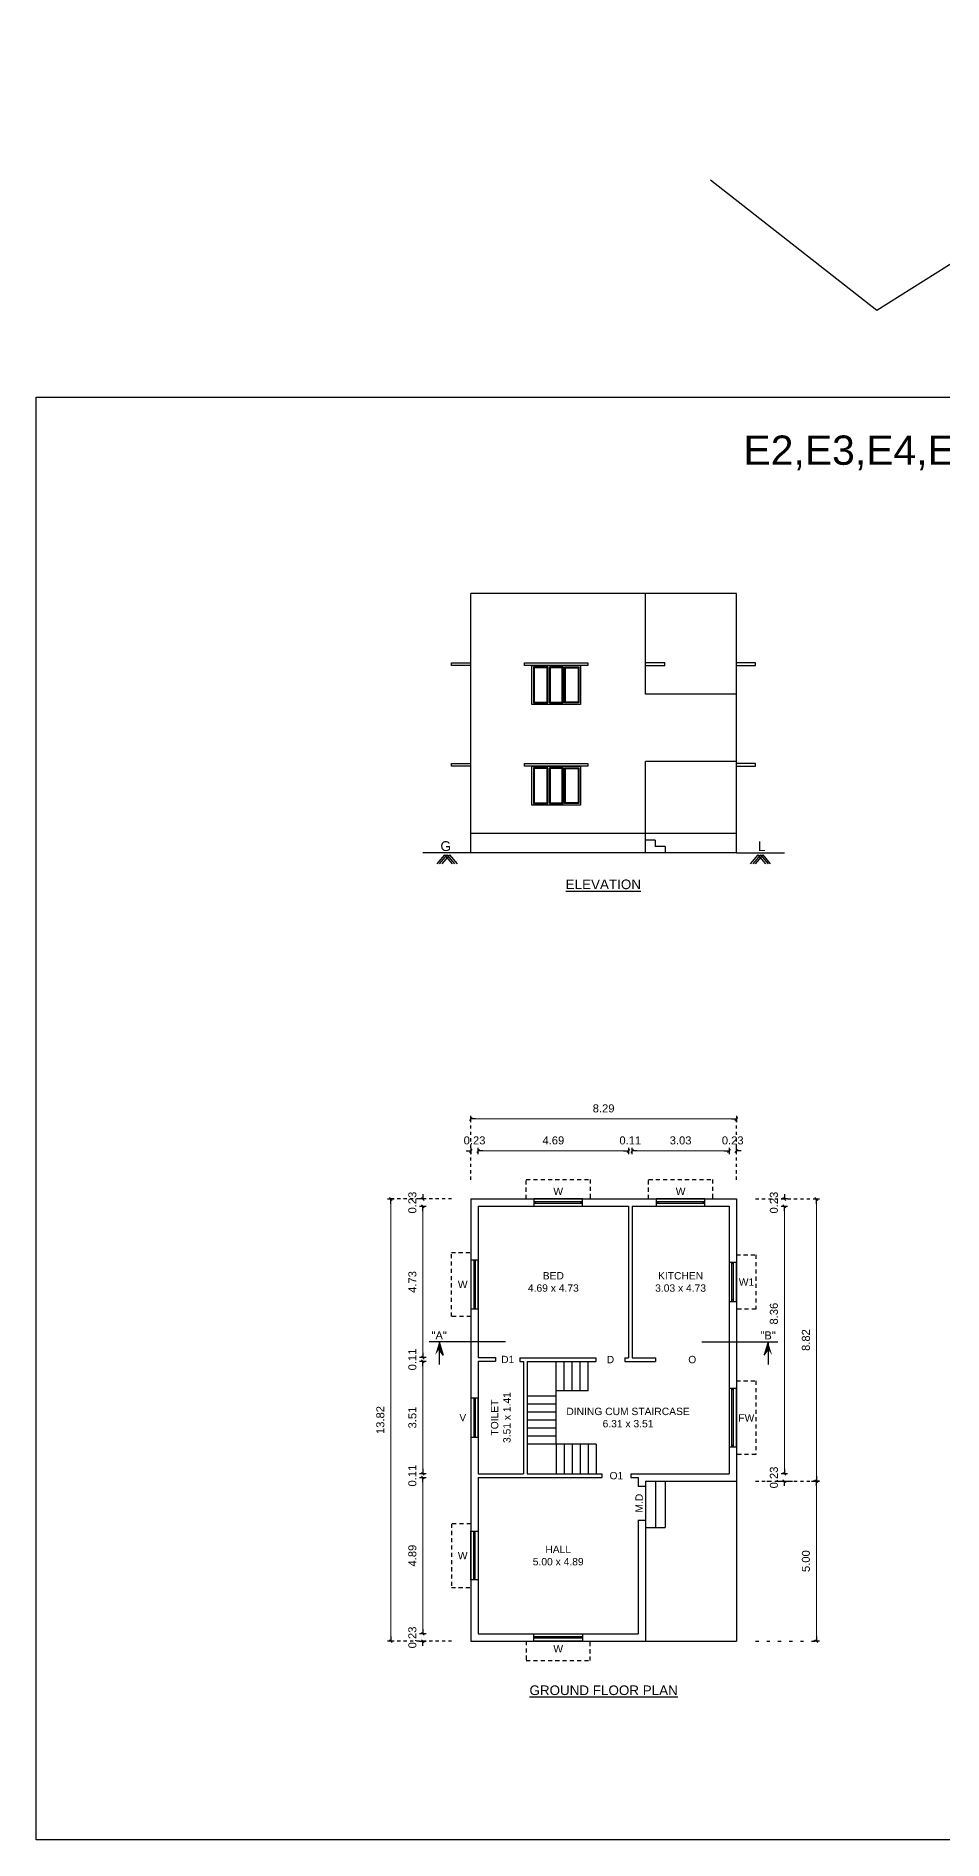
# Model space of a CAD drawing. Header units: metres. Extents: x 1126 to 1595, y 117 to 472.
# Drawn here: x 1448.5 to 1476.8, y 413.3 to 469.7 of the extents above; entities that cross this region are included whole.
import ezdxf
from ezdxf.enums import TextEntityAlignment as Align

# ---------------------------------------------------------------- set-up
doc = ezdxf.new("R2010")
doc.units = ezdxf.units.M
doc.linetypes.add('DOT', pattern=[0.25, 0, -0.25])
doc.linetypes.add('HIDDEN', pattern=[9.525, 6.35, -3.175])
for name, color, linetype in [('Sunshade', 8, 'HIDDEN'), ('TEXT', 7, 'Continuous'), ('Ventilator', 7, 'HIDDEN'), ('Window', 7, 'Continuous')]:
    doc.layers.add(name, color=color, linetype=linetype)
doc.styles.add('ARIAL', font='arial.ttf')
doc.styles.get("Standard").update_dxf_attribs({"font": 'arial.ttf', "height": 0.23})
doc.dimstyles.new('FLOOR DIM', dxfattribs={"dimtxt": 0.2, "dimasz": 0.05, "dimexe": 0.075, "dimexo": 0.3, "dimgap": 0.025, "dimtad": 0, "dimzin": 3, "dimdsep": 46, "dimtxsty": 'ARIAL', "dimblk": 'JM1', "dimcen": -0.09, "dimclrd": 5, "dimclre": 250, "dimclrt": 3, "dimazin": 0, "dimtfac": 0.65, "dimtix": 1, "dimtofl": 0, "dimtmove": 0, "dimatfit": 2, "dimfxl": 0, "dimfrac": 1, "dimtolj": 1, "dimlwd": 18, "dimlwe": -1, "dimarcsym": 0})

# ---------------------------------------------------------------- blocks, each defined once
blk = doc.blocks.new('JM1')
at = {"color": 2}
for p, q in [((-3, 0), (0, 0)), ((-0.9, -0.9), (0.9, 0.9)), ((0, 2), (0, -2))]:
    blk.add_line(p, q, dxfattribs=at)
blk = doc.blocks.new('*D686')
at = {"color": 5, "lineweight": 18}
for p, q in [((1462.017, 434.852), (1461.967, 434.852)), ((1462.346, 434.852), (1462.396, 434.852))]:
    blk.add_line(p, q, dxfattribs=at)
at = {"layer": 'Defpoints', "color": 0}
for p in [(1462.067, 434.852), (1462.067, 433.352), (1462.296, 433.123)]:
    blk.add_point(p, dxfattribs=at)
at = {"color": 5, "lineweight": 18, "xscale": 0.05, "yscale": 0.05, "zscale": 0.05}
blk.add_blockref('JM1', (1462.067, 434.852), dxfattribs=at)
at = {"color": 5, "lineweight": 18, "xscale": 0.05, "yscale": 0.05, "zscale": 0.05, "rotation": 180}
blk.add_blockref('JM1', (1462.296, 434.852), dxfattribs=at)
at = {"color": 3, "insert": (1462.182, 435.18), "char_height": 0.25, "attachment_point": 5, "style": 'ARIAL'}
blk.add_mtext('\\A1;0.23', dxfattribs=at)
blk = doc.blocks.new('*D687')
at = {"color": 250, "linetype": 'DOT', "ltscale": 0.25}
for p, q in [((1461.467, 433.352), (1459.492, 433.352)), ((1461.467, 419.535), (1459.492, 419.535))]:
    blk.add_line(p, q, dxfattribs=at)
at = {"color": 5, "lineweight": 18, "ltscale": 0.25}
blk.add_line((1459.567, 433.302), (1459.567, 419.585), dxfattribs=at)
at = {"layer": 'Defpoints', "color": 0, "linetype": 'ByBlock', "ltscale": 0.25}
for p in [(1462.067, 433.352), (1459.567, 419.535), (1462.067, 419.535)]:
    blk.add_point(p, dxfattribs=at)
at = {"color": 5, "linetype": 'ByBlock', "lineweight": 18, "ltscale": 0.25, "xscale": 0.05, "yscale": 0.05, "zscale": 0.05}
for p, rotation in [((1459.567, 433.352), 90), ((1459.567, 419.535), 270)]:
    blk.add_blockref('JM1', p, dxfattribs=dict(at, rotation=rotation))
at = {"color": 3, "linetype": 'ByBlock', "ltscale": 0.25, "insert": (1459.24, 426.444), "char_height": 0.25, "attachment_point": 5, "rotation": 90, "style": 'ARIAL'}
blk.add_mtext('\\A1;13.82', dxfattribs=at)
blk = doc.blocks.new('*D688')
at = {"color": 250, "linetype": 'DOT', "ltscale": 0.25}
for p, q in [((1462.067, 433.952), (1462.067, 435.927)), ((1470.362, 433.952), (1470.362, 435.927))]:
    blk.add_line(p, q, dxfattribs=at)
at = {"color": 5, "lineweight": 18, "ltscale": 0.25}
blk.add_line((1462.117, 435.852), (1470.312, 435.852), dxfattribs=at)
at = {"layer": 'Defpoints', "color": 0, "linetype": 'ByBlock', "ltscale": 0.25}
for p in [(1470.362, 435.852), (1462.067, 433.352), (1470.362, 433.352)]:
    blk.add_point(p, dxfattribs=at)
at = {"color": 5, "linetype": 'ByBlock', "lineweight": 18, "ltscale": 0.25, "xscale": 0.05, "yscale": 0.05, "zscale": 0.05, "rotation": 180}
blk.add_blockref('JM1', (1462.067, 435.852), dxfattribs=at)
at = {"color": 5, "linetype": 'ByBlock', "lineweight": 18, "ltscale": 0.25, "xscale": 0.05, "yscale": 0.05, "zscale": 0.05}
blk.add_blockref('JM1', (1470.362, 435.852), dxfattribs=at)
at = {"color": 3, "linetype": 'ByBlock', "ltscale": 0.25, "insert": (1466.215, 436.18), "char_height": 0.25, "attachment_point": 5, "style": 'ARIAL'}
blk.add_mtext('\\A1;8.29', dxfattribs=at)
blk = doc.blocks.new('*D689')
at = {"color": 5, "lineweight": 18, "ltscale": 50}
for p, q in [((1460.567, 433.402), (1460.567, 433.452)), ((1460.567, 433.073), (1460.567, 433.023))]:
    blk.add_line(p, q, dxfattribs=at)
at = {"layer": 'Defpoints', "color": 0, "ltscale": 50}
for p in [(1460.567, 433.352), (1462.067, 433.352), (1462.296, 433.123)]:
    blk.add_point(p, dxfattribs=at)
at = {"color": 5, "lineweight": 18, "ltscale": 50, "xscale": 0.05, "yscale": 0.05, "zscale": 0.05}
for p, rotation in [((1460.567, 433.352), 270), ((1460.567, 433.123), 90)]:
    blk.add_blockref('JM1', p, dxfattribs=dict(at, rotation=rotation))
at = {"color": 3, "ltscale": 50, "insert": (1460.24, 433.238), "char_height": 0.25, "attachment_point": 5, "rotation": 90, "style": 'ARIAL'}
blk.add_mtext('\\A1;0.23', dxfattribs=at)
blk = doc.blocks.new('*D690')
at = {"color": 5, "lineweight": 18}
blk.add_line((1462.346, 434.852), (1466.941, 434.852), dxfattribs=at)
at = {"layer": 'Defpoints', "color": 0}
for p in [(1466.991, 434.852), (1462.296, 433.123), (1466.991, 433.123)]:
    blk.add_point(p, dxfattribs=at)
at = {"color": 5, "lineweight": 18, "xscale": 0.05, "yscale": 0.05, "zscale": 0.05, "rotation": 180}
blk.add_blockref('JM1', (1462.296, 434.852), dxfattribs=at)
at = {"color": 5, "lineweight": 18, "xscale": 0.05, "yscale": 0.05, "zscale": 0.05}
blk.add_blockref('JM1', (1466.991, 434.852), dxfattribs=at)
at = {"color": 3, "insert": (1464.644, 435.18), "char_height": 0.25, "attachment_point": 5, "style": 'ARIAL'}
blk.add_mtext('\\A1;4.69', dxfattribs=at)
blk = doc.blocks.new('*D691')
at = {"color": 5, "lineweight": 18}
for p, q in [((1466.941, 434.852), (1466.891, 434.852)), ((1467.156, 434.852), (1467.206, 434.852))]:
    blk.add_line(p, q, dxfattribs=at)
at = {"layer": 'Defpoints', "color": 0}
for p in [(1467.106, 434.852), (1466.991, 433.123), (1467.106, 433.123)]:
    blk.add_point(p, dxfattribs=at)
at = {"color": 5, "lineweight": 18, "xscale": 0.05, "yscale": 0.05, "zscale": 0.05}
blk.add_blockref('JM1', (1466.991, 434.852), dxfattribs=at)
at = {"color": 5, "lineweight": 18, "xscale": 0.05, "yscale": 0.05, "zscale": 0.05, "rotation": 180}
blk.add_blockref('JM1', (1467.106, 434.852), dxfattribs=at)
at = {"color": 3, "insert": (1467.048, 435.18), "char_height": 0.25, "attachment_point": 5, "style": 'ARIAL'}
blk.add_mtext('\\A1;0.11', dxfattribs=at)
blk = doc.blocks.new('*D692')
at = {"color": 5, "lineweight": 18}
blk.add_line((1467.156, 434.852), (1470.084, 434.852), dxfattribs=at)
at = {"layer": 'Defpoints', "color": 0}
for p in [(1470.134, 434.852), (1467.106, 433.123), (1470.134, 433.123)]:
    blk.add_point(p, dxfattribs=at)
at = {"color": 5, "lineweight": 18, "xscale": 0.05, "yscale": 0.05, "zscale": 0.05, "rotation": 180}
blk.add_blockref('JM1', (1467.106, 434.852), dxfattribs=at)
at = {"color": 5, "lineweight": 18, "xscale": 0.05, "yscale": 0.05, "zscale": 0.05}
blk.add_blockref('JM1', (1470.134, 434.852), dxfattribs=at)
at = {"color": 3, "insert": (1468.62, 435.18), "char_height": 0.25, "attachment_point": 5, "style": 'ARIAL'}
blk.add_mtext('\\A1;3.03', dxfattribs=at)
blk = doc.blocks.new('*D693')
at = {"color": 5, "lineweight": 18}
for p, q in [((1470.084, 434.852), (1470.034, 434.852)), ((1470.412, 434.852), (1470.462, 434.852))]:
    blk.add_line(p, q, dxfattribs=at)
at = {"layer": 'Defpoints', "color": 0}
for p in [(1470.362, 434.852), (1470.134, 433.123), (1470.362, 433.352)]:
    blk.add_point(p, dxfattribs=at)
at = {"color": 5, "lineweight": 18, "xscale": 0.05, "yscale": 0.05, "zscale": 0.05}
blk.add_blockref('JM1', (1470.134, 434.852), dxfattribs=at)
at = {"color": 5, "lineweight": 18, "xscale": 0.05, "yscale": 0.05, "zscale": 0.05, "rotation": 180}
blk.add_blockref('JM1', (1470.362, 434.852), dxfattribs=at)
at = {"color": 3, "insert": (1470.248, 435.18), "char_height": 0.25, "attachment_point": 5, "style": 'ARIAL'}
blk.add_mtext('\\A1;0.23', dxfattribs=at)
blk = doc.blocks.new('*D694')
at = {"color": 5, "lineweight": 18}
blk.add_line((1460.567, 433.073), (1460.567, 428.443), dxfattribs=at)
at = {"layer": 'Defpoints', "color": 0}
for p in [(1462.296, 433.123), (1460.567, 428.393), (1462.296, 428.393)]:
    blk.add_point(p, dxfattribs=at)
at = {"color": 5, "lineweight": 18, "xscale": 0.05, "yscale": 0.05, "zscale": 0.05}
for p, rotation in [((1460.567, 433.123), 90), ((1460.567, 428.393), 270)]:
    blk.add_blockref('JM1', p, dxfattribs=dict(at, rotation=rotation))
at = {"color": 3, "insert": (1460.24, 430.758), "char_height": 0.25, "attachment_point": 5, "rotation": 90, "style": 'ARIAL'}
blk.add_mtext('\\A1;4.73', dxfattribs=at)
blk = doc.blocks.new('*D695')
at = {"color": 5, "lineweight": 18}
for p, q in [((1460.567, 428.443), (1460.567, 428.493)), ((1460.567, 428.229), (1460.567, 428.179))]:
    blk.add_line(p, q, dxfattribs=at)
at = {"layer": 'Defpoints', "color": 0}
for p in [(1462.296, 428.393), (1460.567, 428.279), (1462.296, 428.279)]:
    blk.add_point(p, dxfattribs=at)
at = {"color": 5, "lineweight": 18, "xscale": 0.05, "yscale": 0.05, "zscale": 0.05}
for p, rotation in [((1460.567, 428.393), 270), ((1460.567, 428.279), 90)]:
    blk.add_blockref('JM1', p, dxfattribs=dict(at, rotation=rotation))
at = {"color": 3, "insert": (1460.24, 428.336), "char_height": 0.25, "attachment_point": 5, "rotation": 90, "style": 'ARIAL'}
blk.add_mtext('\\A1;0.11', dxfattribs=at)
blk = doc.blocks.new('*D696')
at = {"color": 5, "lineweight": 18}
blk.add_line((1460.567, 428.229), (1460.567, 424.814), dxfattribs=at)
at = {"layer": 'Defpoints', "color": 0}
for p in [(1462.296, 428.279), (1460.567, 424.764), (1462.296, 424.764)]:
    blk.add_point(p, dxfattribs=at)
at = {"color": 5, "lineweight": 18, "xscale": 0.05, "yscale": 0.05, "zscale": 0.05}
for p, rotation in [((1460.567, 428.279), 90), ((1460.567, 424.764), 270)]:
    blk.add_blockref('JM1', p, dxfattribs=dict(at, rotation=rotation))
at = {"color": 3, "insert": (1460.24, 426.521), "char_height": 0.25, "attachment_point": 5, "rotation": 90, "style": 'ARIAL'}
blk.add_mtext('\\A1;3.51', dxfattribs=at)
blk = doc.blocks.new('*D697')
at = {"color": 5, "lineweight": 18}
for p, q in [((1460.567, 424.814), (1460.567, 424.864)), ((1460.567, 424.6), (1460.567, 424.55))]:
    blk.add_line(p, q, dxfattribs=at)
at = {"layer": 'Defpoints', "color": 0}
for p in [(1460.567, 424.65), (1462.296, 424.764), (1462.296, 424.65)]:
    blk.add_point(p, dxfattribs=at)
at = {"color": 5, "lineweight": 18, "xscale": 0.05, "yscale": 0.05, "zscale": 0.05}
for p, rotation in [((1460.567, 424.764), 270), ((1460.567, 424.65), 90)]:
    blk.add_blockref('JM1', p, dxfattribs=dict(at, rotation=rotation))
at = {"color": 3, "insert": (1460.24, 424.707), "char_height": 0.25, "attachment_point": 5, "rotation": 90, "style": 'ARIAL'}
blk.add_mtext('\\A1;0.11', dxfattribs=at)
blk = doc.blocks.new('*D698')
at = {"color": 5, "lineweight": 18}
blk.add_line((1460.567, 424.6), (1460.567, 419.814), dxfattribs=at)
at = {"layer": 'Defpoints', "color": 0}
for p in [(1462.296, 424.65), (1460.567, 419.764), (1462.296, 419.764)]:
    blk.add_point(p, dxfattribs=at)
at = {"color": 5, "lineweight": 18, "xscale": 0.05, "yscale": 0.05, "zscale": 0.05}
for p, rotation in [((1460.567, 424.65), 90), ((1460.567, 419.764), 270)]:
    blk.add_blockref('JM1', p, dxfattribs=dict(at, rotation=rotation))
at = {"color": 3, "insert": (1460.24, 422.207), "char_height": 0.25, "attachment_point": 5, "rotation": 90, "style": 'ARIAL'}
blk.add_mtext('\\A1;4.89', dxfattribs=at)
blk = doc.blocks.new('*D699')
at = {"color": 5, "lineweight": 18}
for p, q in [((1460.567, 419.814), (1460.567, 419.864)), ((1460.567, 419.485), (1460.567, 419.435))]:
    blk.add_line(p, q, dxfattribs=at)
at = {"layer": 'Defpoints', "color": 0}
for p in [(1460.567, 419.535), (1462.067, 419.535), (1462.296, 419.764)]:
    blk.add_point(p, dxfattribs=at)
at = {"color": 5, "lineweight": 18, "xscale": 0.05, "yscale": 0.05, "zscale": 0.05}
for p, rotation in [((1460.567, 419.764), 270), ((1460.567, 419.535), 90)]:
    blk.add_blockref('JM1', p, dxfattribs=dict(at, rotation=rotation))
at = {"color": 3, "insert": (1460.24, 419.65), "char_height": 0.25, "attachment_point": 5, "rotation": 90, "style": 'ARIAL'}
blk.add_mtext('\\A1;0.23', dxfattribs=at)
blk = doc.blocks.new('*D700')
at = {"color": 5, "lineweight": 18, "ltscale": 50}
for p, q in [((1471.862, 433.402), (1471.862, 433.452)), ((1471.862, 433.073), (1471.862, 433.023))]:
    blk.add_line(p, q, dxfattribs=at)
at = {"layer": 'Defpoints', "color": 0, "ltscale": 50}
for p in [(1470.134, 433.123), (1470.362, 433.352), (1471.862, 433.352)]:
    blk.add_point(p, dxfattribs=at)
at = {"color": 5, "lineweight": 18, "ltscale": 50, "xscale": 0.05, "yscale": 0.05, "zscale": 0.05}
for p, rotation in [((1471.862, 433.352), 270), ((1471.862, 433.123), 90)]:
    blk.add_blockref('JM1', p, dxfattribs=dict(at, rotation=rotation))
at = {"color": 3, "ltscale": 50, "insert": (1471.535, 433.238), "char_height": 0.25, "attachment_point": 5, "rotation": 90, "style": 'ARIAL'}
blk.add_mtext('\\A1;0.23', dxfattribs=at)
blk = doc.blocks.new('*D701')
at = {"color": 5, "lineweight": 18}
blk.add_line((1471.862, 433.073), (1471.862, 424.814), dxfattribs=at)
at = {"layer": 'Defpoints', "color": 0}
for p in [(1470.134, 433.123), (1470.134, 424.764), (1471.862, 424.764)]:
    blk.add_point(p, dxfattribs=at)
at = {"color": 5, "lineweight": 18, "xscale": 0.05, "yscale": 0.05, "zscale": 0.05}
for p, rotation in [((1471.862, 433.123), 90), ((1471.862, 424.764), 270)]:
    blk.add_blockref('JM1', p, dxfattribs=dict(at, rotation=rotation))
at = {"color": 3, "insert": (1471.535, 429.768), "char_height": 0.25, "attachment_point": 5, "rotation": 90, "style": 'ARIAL'}
blk.add_mtext('\\A1;8.36', dxfattribs=at)
blk = doc.blocks.new('*D702')
at = {"color": 5, "lineweight": 18}
for p, q in [((1471.862, 424.814), (1471.862, 424.864)), ((1471.862, 424.485), (1471.862, 424.435))]:
    blk.add_line(p, q, dxfattribs=at)
at = {"layer": 'Defpoints', "color": 0}
for p in [(1470.134, 424.764), (1470.363, 424.535), (1471.862, 424.535)]:
    blk.add_point(p, dxfattribs=at)
at = {"color": 5, "lineweight": 18, "xscale": 0.05, "yscale": 0.05, "zscale": 0.05}
for p, rotation in [((1471.862, 424.764), 270), ((1471.862, 424.535), 90)]:
    blk.add_blockref('JM1', p, dxfattribs=dict(at, rotation=rotation))
at = {"color": 3, "insert": (1471.535, 424.649), "char_height": 0.25, "attachment_point": 5, "rotation": 90, "style": 'ARIAL'}
blk.add_mtext('\\A1;0.23', dxfattribs=at)
blk = doc.blocks.new('*D773')
at = {"color": 250, "linetype": 'DOT', "ltscale": 0.25}
for p, q in [((1470.962, 433.352), (1472.937, 433.352)), ((1470.962, 424.535), (1472.937, 424.535))]:
    blk.add_line(p, q, dxfattribs=at)
at = {"color": 5, "lineweight": 18, "ltscale": 0.25}
blk.add_line((1472.862, 433.302), (1472.862, 424.585), dxfattribs=at)
at = {"layer": 'Defpoints', "color": 0, "linetype": 'ByBlock', "ltscale": 0.25}
for p in [(1470.362, 433.352), (1470.362, 424.535), (1472.862, 424.535)]:
    blk.add_point(p, dxfattribs=at)
at = {"color": 5, "linetype": 'ByBlock', "lineweight": 18, "ltscale": 0.25, "xscale": 0.05, "yscale": 0.05, "zscale": 0.05}
for p, rotation in [((1472.862, 433.352), 90), ((1472.862, 424.535), 270)]:
    blk.add_blockref('JM1', p, dxfattribs=dict(at, rotation=rotation))
at = {"color": 3, "linetype": 'ByBlock', "ltscale": 0.25, "insert": (1472.535, 428.943), "char_height": 0.25, "attachment_point": 5, "rotation": 90, "style": 'ARIAL'}
blk.add_mtext('\\A1;8.82', dxfattribs=at)
blk = doc.blocks.new('*D774')
at = {"color": 250, "linetype": 'DOT'}
for p, q in [((1470.962, 424.535), (1472.937, 424.535)), ((1470.962, 419.535), (1472.937, 419.535))]:
    blk.add_line(p, q, dxfattribs=at)
at = {"color": 5, "lineweight": 18}
blk.add_line((1472.862, 424.485), (1472.862, 419.585), dxfattribs=at)
at = {"layer": 'Defpoints', "color": 0}
for p in [(1470.362, 424.535), (1470.362, 419.535), (1472.862, 419.535)]:
    blk.add_point(p, dxfattribs=at)
at = {"color": 5, "lineweight": 18, "xscale": 0.05, "yscale": 0.05, "zscale": 0.05}
for p, rotation in [((1472.862, 424.535), 90), ((1472.862, 419.535), 270)]:
    blk.add_blockref('JM1', p, dxfattribs=dict(at, rotation=rotation))
at = {"color": 3, "insert": (1472.535, 422.035), "char_height": 0.25, "attachment_point": 5, "rotation": 90, "style": 'ARIAL'}
blk.add_mtext('\\A1;5.00', dxfattribs=at)

msp = doc.modelspace()

# ---------------------------------------------------------------- linework, layer by layer
for p, q in [((1474.751, 461.126), (1488.382, 469.689)), ((1469.551, 465.197), (1474.751, 461.126)), ((1462.067, 444.164), (1462.067, 452.274)), ((1467.525, 449.124), (1467.525, 452.274)), ((1470.362, 444.164), (1470.362, 452.274)), ((1461.467, 450.024), (1461.467, 450.104)), ((1461.467, 450.104), (1462.067, 450.104)), ((1462.067, 450.024), (1461.467, 450.024)), ((1468.125, 450.104), (1467.525, 450.104)), ((1467.525, 450.024), (1468.125, 450.024)), ((1468.125, 450.024), (1468.125, 450.104)), ((1470.962, 450.104), (1470.362, 450.104)), ((1470.362, 450.024), (1470.962, 450.024)), ((1470.962, 450.024), (1470.962, 450.104)), ((1467.525, 444.164), (1467.525, 447.024)), ((1461.467, 446.874), (1461.467, 446.954)), ((1461.467, 446.954), (1462.067, 446.954)), ((1462.067, 446.874), (1461.467, 446.874)), ((1470.962, 446.954), (1470.362, 446.954)), ((1470.362, 446.874), (1470.962, 446.874)), ((1470.962, 446.874), (1470.962, 446.954)), ((1467.83, 444.564), (1467.83, 444.364)), ((1468.135, 444.364), (1468.135, 444.164)), ((1462.067, 433.352), (1462.067, 433.352)), ((1462.067, 433.352), (1462.067, 419.535)), ((1462.067, 433.352), (1470.362, 433.352)), ((1462.296, 433.123), (1462.296, 428.393)), ((1462.296, 433.123), (1466.991, 433.123)), ((1466.991, 433.123), (1466.991, 428.392)), ((1467.106, 433.123), (1467.106, 428.392)), ((1467.106, 433.123), (1467.296, 433.123)), ((1467.106, 433.123), (1470.134, 433.123)), ((1470.134, 433.123), (1470.134, 424.764)), ((1470.362, 433.352), (1470.362, 419.535)), ((1462.296, 428.393), (1462.838, 428.393)), ((1462.838, 428.393), (1462.838, 428.279)), ((1463.598, 428.39), (1463.598, 428.276)), ((1463.598, 428.39), (1465.971, 428.39)), ((1465.971, 428.39), (1465.971, 428.276)), ((1466.881, 428.392), (1466.881, 428.277)), ((1466.881, 428.392), (1466.991, 428.392)), ((1467.106, 428.392), (1467.834, 428.392)), ((1467.834, 428.392), (1467.834, 428.277)), ((1462.296, 428.279), (1462.296, 424.764)), ((1462.296, 428.279), (1462.838, 428.279)), ((1463.598, 428.276), (1463.708, 428.276)), ((1463.708, 428.276), (1463.708, 424.764)), ((1463.823, 428.276), (1463.823, 424.764)), ((1463.823, 428.276), (1465.971, 428.276)), ((1464.737, 427.361), (1464.737, 428.276)), ((1464.987, 427.361), (1464.987, 428.276)), ((1465.237, 427.361), (1465.237, 428.276)), ((1465.487, 427.361), (1465.487, 428.276)), ((1465.737, 427.361), (1465.737, 428.276)), ((1466.881, 428.277), (1467.834, 428.277)), ((1465.737, 427.361), (1464.737, 427.361)), ((1464.737, 425.685), (1464.737, 427.361)), ((1464.737, 427.185), (1463.823, 427.185)), ((1464.737, 426.935), (1463.823, 426.935)), ((1464.737, 426.685), (1463.823, 426.685)), ((1464.737, 426.435), (1463.823, 426.435)), ((1464.737, 426.185), (1463.823, 426.185)), ((1464.737, 425.935), (1463.823, 425.935)), ((1464.737, 425.685), (1463.823, 425.685)), ((1464.737, 425.685), (1464.737, 424.771)), ((1465.987, 425.685), (1464.737, 425.685)), ((1464.987, 425.685), (1464.987, 424.771)), ((1465.237, 425.685), (1465.237, 424.771)), ((1465.487, 425.685), (1465.487, 424.771)), ((1465.737, 425.685), (1465.737, 424.771)), ((1465.987, 425.685), (1465.987, 424.771)), ((1462.296, 424.764), (1463.708, 424.764)), ((1462.296, 424.65), (1466.156, 424.65)), ((1462.296, 424.65), (1462.296, 419.764)), ((1463.823, 424.764), (1466.156, 424.764)), ((1466.156, 424.764), (1466.156, 424.65)), ((1467.066, 424.764), (1470.134, 424.764)), ((1467.066, 424.764), (1467.066, 424.65)), ((1467.066, 424.65), (1467.296, 424.65)), ((1467.296, 424.65), (1467.296, 424.382)), ((1467.525, 424.535), (1467.525, 424.382)), ((1467.525, 424.535), (1470.363, 424.535)), ((1467.831, 424.535), (1467.831, 423.085)), ((1468.136, 424.535), (1468.136, 423.085)), ((1467.296, 424.382), (1467.525, 424.382)), ((1467.525, 424.382), (1467.525, 423.314)), ((1467.296, 423.314), (1467.296, 419.764)), ((1467.296, 423.314), (1467.525, 423.314)), ((1467.525, 423.314), (1467.525, 422.55)), ((1467.525, 423.085), (1468.136, 423.085)), ((1467.525, 422.779), (1467.525, 419.535)), ((1462.067, 419.535), (1470.362, 419.535)), ((1462.296, 419.764), (1467.296, 419.764))]:
    msp.add_line(p, q)
at = {"color": 7}
for p, q in [((1470.362, 452.274), (1462.067, 452.274)), ((1470.362, 449.124), (1467.525, 449.124)), ((1470.362, 447.024), (1467.525, 447.024)), ((1470.362, 444.774), (1462.067, 444.774)), ((1462.067, 444.164), (1460.567, 444.164)), ((1470.362, 444.164), (1462.067, 444.164)), ((1467.83, 444.564), (1467.525, 444.564)), ((1468.135, 444.364), (1467.83, 444.364)), ((1470.362, 444.164), (1471.862, 444.164)), ((1461.245, 444.103), (1461.006, 443.827)), ((1461.317, 444.103), (1461.079, 443.827)), ((1461.399, 444.103), (1461.16, 443.827)), ((1461.245, 444.103), (1461.484, 443.827)), ((1461.317, 444.103), (1461.556, 443.827)), ((1461.399, 444.103), (1461.638, 443.827)), ((1471.031, 444.103), (1470.792, 443.827)), ((1471.112, 444.103), (1470.874, 443.827)), ((1471.185, 444.103), (1470.946, 443.827)), ((1471.031, 444.103), (1471.27, 443.827)), ((1471.112, 444.103), (1471.351, 443.827)), ((1471.185, 444.103), (1471.423, 443.827)), ((1463.148, 428.884), (1460.768, 428.884)), ((1461.077, 428.884), (1461.077, 428.184)), ((1461.077, 428.884), (1461.204, 428.475)), ((1461.204, 428.475), (1461.077, 428.651)), ((1469.281, 428.884), (1471.662, 428.884)), ((1471.352, 428.884), (1471.226, 428.475)), ((1471.226, 428.475), (1471.352, 428.651)), ((1471.352, 428.884), (1471.352, 428.184))]:
    msp.add_line(p, q, dxfattribs=at)
at = {"color": 8}
for p, q in [((1464.473, 449.974), (1464.473, 448.854)), ((1464.523, 449.974), (1464.523, 448.854)), ((1464.946, 449.974), (1464.946, 448.854)), ((1464.996, 449.974), (1464.996, 448.854)), ((1464.473, 446.824), (1464.473, 445.704)), ((1464.523, 446.824), (1464.523, 445.704)), ((1464.946, 446.824), (1464.946, 445.704)), ((1464.996, 446.824), (1464.996, 445.704))]:
    msp.add_line(p, q, dxfattribs=at)
for points in [[(1448.483, 458.403), (1505.148, 458.403), (1505.148, 413.323), (1448.483, 413.323)], [(1463.744, 450.024), (1463.744, 450.104), (1465.724, 450.104), (1465.724, 450.024)], [(1463.744, 446.874), (1463.744, 446.954), (1465.724, 446.954), (1465.724, 446.874)]]:
    msp.add_lwpolyline(points, close=True)
at = {"color": 7}
for points in [[(1463.974, 450.024), (1465.494, 450.024), (1465.494, 448.804), (1463.974, 448.804)], [(1463.974, 446.874), (1465.494, 446.874), (1465.494, 445.654), (1463.974, 445.654)]]:
    msp.add_lwpolyline(points, close=True, dxfattribs=at)
at = {"color": 8}
for points in [[(1464.473, 449.974), (1464.024, 449.974), (1464.024, 448.854), (1464.473, 448.854)], [(1464.448, 449.949), (1464.049, 449.949), (1464.049, 448.879), (1464.448, 448.879)], [(1464.523, 448.854), (1464.946, 448.854), (1464.946, 449.974), (1464.523, 449.974)], [(1464.548, 448.879), (1464.921, 448.879), (1464.921, 449.949), (1464.548, 449.949)], [(1464.996, 449.974), (1465.444, 449.974), (1465.444, 448.854), (1464.996, 448.854)], [(1465.021, 449.949), (1465.419, 449.949), (1465.419, 448.879), (1465.021, 448.879)], [(1464.473, 446.824), (1464.024, 446.824), (1464.024, 445.704), (1464.473, 445.704)], [(1464.448, 446.799), (1464.049, 446.799), (1464.049, 445.729), (1464.448, 445.729)], [(1464.523, 445.704), (1464.946, 445.704), (1464.946, 446.824), (1464.523, 446.824)], [(1464.548, 445.729), (1464.921, 445.729), (1464.921, 446.799), (1464.548, 446.799)], [(1464.996, 446.824), (1465.444, 446.824), (1465.444, 445.704), (1464.996, 445.704)], [(1465.021, 446.799), (1465.419, 446.799), (1465.419, 445.729), (1465.021, 445.729)]]:
    msp.add_lwpolyline(points, close=True, dxfattribs=at)
at = {"color": 7}
for points in [[(1460.951, 428.475), (1461.077, 428.884), (1461.077, 428.651)], [(1461.204, 428.475), (1461.077, 428.884), (1461.077, 428.651)], [(1471.226, 428.475), (1471.352, 428.884), (1471.352, 428.651)], [(1471.478, 428.475), (1471.352, 428.884), (1471.352, 428.651)]]:
    msp.add_solid(points, dxfattribs=at)
at = {"layer": 'Sunshade', "linetype": 'HIDDEN', "ltscale": 0.02}
for points in [[(1463.798, 433.352), (1463.798, 433.962), (1465.794, 433.962), (1465.794, 433.352)], [(1467.622, 433.352), (1467.622, 433.962), (1469.618, 433.962), (1469.618, 433.352)], [(1462.067, 429.682), (1461.458, 429.682), (1461.458, 431.678), (1462.067, 431.678)], [(1470.362, 431.606), (1470.972, 431.606), (1470.972, 429.91), (1470.362, 429.91)], [(1470.362, 427.67), (1470.972, 427.67), (1470.972, 425.364), (1470.362, 425.364)], [(1462.067, 423.205), (1461.458, 423.205), (1461.458, 421.209), (1462.067, 421.209)], [(1463.798, 419.535), (1463.798, 418.926), (1465.794, 418.926), (1465.794, 419.535)]]:
    msp.add_lwpolyline(points, dxfattribs=at)
at = {"layer": 'Ventilator'}
for p, q in [((1462.156, 427.131), (1462.156, 425.911)), ((1462.206, 427.131), (1462.206, 425.911))]:
    msp.add_line(p, q, dxfattribs=at)
at = {"layer": 'Window'}
for p, q in [((1465.556, 433.264), (1464.036, 433.264)), ((1465.556, 433.213), (1464.036, 433.213)), ((1469.38, 433.264), (1467.86, 433.264)), ((1469.38, 433.213), (1467.86, 433.213)), ((1462.156, 431.44), (1462.156, 429.92)), ((1462.206, 431.44), (1462.206, 429.92)), ((1470.223, 430.148), (1470.223, 431.368)), ((1470.274, 430.148), (1470.274, 431.368)), ((1470.223, 425.602), (1470.223, 427.432)), ((1470.274, 425.602), (1470.274, 427.432)), ((1462.156, 421.447), (1462.156, 422.967)), ((1462.206, 421.447), (1462.206, 422.967)), ((1465.556, 419.674), (1464.036, 419.674)), ((1465.556, 419.623), (1464.036, 419.623))]:
    msp.add_line(p, q, dxfattribs=at)
at = {"layer": 'Window', "linetype": 'ByBlock'}
for p, q in [((1464.084, 433.264), (1464.084, 433.213)), ((1465.505, 433.264), (1465.505, 433.213)), ((1467.907, 433.264), (1467.907, 433.213)), ((1469.329, 433.264), (1469.329, 433.213)), ((1462.156, 431.39), (1462.206, 431.39)), ((1470.274, 431.32), (1470.223, 431.32)), ((1470.274, 430.198), (1470.223, 430.198)), ((1462.156, 429.968), (1462.206, 429.968)), ((1470.274, 427.384), (1470.223, 427.384)), ((1462.156, 427.081), (1462.206, 427.081)), ((1462.156, 425.959), (1462.206, 425.959)), ((1470.274, 425.653), (1470.223, 425.653)), ((1462.156, 422.919), (1462.206, 422.919)), ((1462.156, 421.498), (1462.206, 421.498)), ((1464.084, 419.623), (1464.084, 419.674)), ((1465.505, 419.623), (1465.505, 419.674))]:
    msp.add_line(p, q, dxfattribs=at)
for points in [[(1465.556, 433.123), (1465.556, 433.352), (1464.036, 433.352), (1464.036, 433.123)], [(1469.38, 433.123), (1469.38, 433.352), (1467.86, 433.352), (1467.86, 433.123)], [(1462.296, 431.44), (1462.067, 431.44), (1462.067, 429.92), (1462.296, 429.92)], [(1470.134, 430.148), (1470.362, 430.148), (1470.362, 431.368), (1470.134, 431.368)], [(1470.134, 425.602), (1470.362, 425.602), (1470.362, 427.432), (1470.134, 427.432)], [(1462.296, 427.131), (1462.067, 427.131), (1462.067, 425.911), (1462.296, 425.911)], [(1462.296, 421.447), (1462.067, 421.447), (1462.067, 422.967), (1462.296, 422.967)], [(1465.556, 419.764), (1465.556, 419.535), (1464.036, 419.535), (1464.036, 419.764)]]:
    msp.add_lwpolyline(points, close=True, dxfattribs=at)

# ---------------------------------------------------------------- texts
at = {"color": 7}
msp.add_text('E2,E3,E4,E5 - TYPE A ', height=0.9144, dxfattribs=at).set_placement((1470.584, 456.293))
at = {"color": 7, "style": 'ARIAL'}
for s, height, p in [('G', 0.305, (1461.282, 444.225)), ('L', 0.305, (1471.152, 444.225)), ('"A"', 0.25, (1461.077, 428.964)), ('"B"', 0.25, (1471.353, 428.964))]:
    msp.add_text(s, height=height, dxfattribs=at).set_placement(p, align=Align.CENTER)
at = {"char_height": 0.23, "attachment_point": 5}
for s, insert in [('BED\\P4.69 x 4.73', (1464.644, 430.758)), ('KITCHEN\\P3.03 x 4.73', (1468.62, 430.758)), ('DINING CUM STAIRCASE\\P6.31 x 3.51', (1466.978, 426.52)), ('HALL\\P5.00 x 4.89', (1464.796, 422.207))]:
    msp.add_mtext(s, dxfattribs=dict(at, insert=insert))
at = {"insert": (1463.002, 426.521), "char_height": 0.23, "attachment_point": 5, "rotation": 90}
msp.add_mtext('TOILET\\P3.51 x 1.41', dxfattribs=at)
at = {"layer": 'TEXT', "style": 'ARIAL'}
for s, p in [('W', (1464.796, 433.59)), ('W', (1468.62, 433.59)), ('W', (1461.812, 430.68)), ('FW', (1470.673, 426.511)), ('W', (1461.812, 422.206)), ('W', (1464.796, 419.296))]:
    msp.add_text(s, height=0.23, dxfattribs=at).set_placement(p, align=Align.MIDDLE_CENTER)
for s, rotation, p in [('W1', 359.998, (1470.679, 430.757)), ('D1', 359.998, (1463.219, 428.336)), ('D', 359.998, (1466.428, 428.333)), ('O', 359.998, (1468.984, 428.334)), ('V', 359.998, (1461.815, 426.521)), ('O1', 359.998, (1466.614, 424.707)), ('M.D', 90, (1467.324, 423.847))]:
    msp.add_text(s, height=0.23, rotation=rotation, dxfattribs=at).set_placement(p, align=Align.MIDDLE_CENTER)
at = {"layer": 'TEXT', "char_height": 0.3, "attachment_point": 5, "style": 'ARIAL'}
for s, insert, width in [('{\\fArial|b0|i0|c0|p18;\\LELEVATION}', (1466.206, 443.181), 2.32094), ('{\\fArial|b0|i0|c0|p18;\\LGROUND FLOOR PLAN\\l }', (1466.215, 417.998), 4.78593)]:
    msp.add_mtext(s, dxfattribs=dict(at, insert=insert, width=width))

# ---------------------------------------------------------------- dimensions: what is measured, and where the dimension line sits
at = {"color": 7, "linetype": 'ByBlock', "ltscale": 0.25}
for p1, p2, distance, picture, middle in [((1462.0675, 433.352), (1470.3623, 433.352), 2.5, '*D688', (1466.2149, 436.1796)), ((1462.067, 433.352), (1462.067, 419.535), -2.5, '*D687', (1459.24, 426.444)), ((1470.362, 433.352), (1470.362, 424.535), 2.5, '*D773', (1472.535, 428.943))]:
    dim = msp.add_aligned_dim(p1=p1, p2=p2, distance=distance, dimstyle='FLOOR DIM', override={"dimtxt": 0.25, "dimexo": 0.6, "dimgap": 0.2, "dimtad": 1, "dimpost": '\\X'}, dxfattribs=at)
    dim.commit()
    dim.dimension.update_dxf_attribs({"geometry": picture, "text_midpoint": middle})
at = {"color": 7}
dim = msp.add_linear_dim(base=(1462.067, 434.852), p1=(1462.296, 433.123), p2=(1462.067, 433.352), dimstyle='FLOOR DIM', override={"dimtxt": 0.25, "dimgap": 0.2, "dimtad": 1, "dimpost": '\\X', "dimse1": 1, "dimse2": 1, "dimtmove": 2}, dxfattribs=at)
dim.commit()
dim.dimension.update_dxf_attribs({"geometry": '*D686', "text_midpoint": (1462.182, 435.18)})
for base, p1, p2, picture, middle in [((1466.991, 434.852), (1462.2961, 433.1234), (1466.991, 433.1234), '*D690', (1464.6435, 435.1796)), ((1467.1055, 434.852), (1466.991, 433.1234), (1467.1055, 433.1234), '*D691', (1467.0483, 435.1796)), ((1470.134, 434.852), (1467.106, 433.123), (1470.134, 433.123), '*D692', (1468.62, 435.18)), ((1470.362, 434.852), (1470.134, 433.123), (1470.362, 433.352), '*D693', (1470.248, 435.18))]:
    dim = msp.add_linear_dim(base=base, p1=p1, p2=p2, dimstyle='FLOOR DIM', override={"dimtxt": 0.25, "dimgap": 0.2, "dimtad": 1, "dimpost": '\\X', "dimse1": 1, "dimse2": 1, "dimtmove": 2})
    dim.commit()
    dim.dimension.update_dxf_attribs({"geometry": picture, "text_midpoint": middle})
at = {"ltscale": 50}
for base, p1, p2, picture, middle in [((1460.567, 433.352), (1462.296, 433.123), (1462.067, 433.352), '*D689', (1460.24, 433.238)), ((1471.862, 433.352), (1470.134, 433.123), (1470.362, 433.352), '*D700', (1471.535, 433.238))]:
    dim = msp.add_linear_dim(base=base, p1=p1, p2=p2, angle=270, dimstyle='FLOOR DIM', override={"dimtxt": 0.25, "dimgap": 0.2, "dimtad": 1, "dimpost": '\\X', "dimse1": 1, "dimse2": 1, "dimtmove": 2}, dxfattribs=at)
    dim.commit()
    dim.dimension.update_dxf_attribs({"geometry": picture, "text_midpoint": middle})
for base, p1, p2, angle, override, picture, middle in [((1460.567, 428.393), (1462.296, 433.123), (1462.296, 428.393), 270, {"dimtxt": 0.25, "dimgap": 0.2, "dimtad": 1, "dimpost": '\\X', "dimse1": 1, "dimse2": 1, "dimtmove": 2}, '*D694', (1460.24, 430.758)), ((1460.567, 428.279), (1462.296, 428.393), (1462.296, 428.279), 270, {"dimtxt": 0.25, "dimgap": 0.2, "dimtad": 1, "dimpost": '\\X', "dimse1": 1, "dimse2": 1, "dimtmove": 2}, '*D695', (1460.24, 428.336)), ((1460.5675, 424.7641), (1462.2961, 428.2786), (1462.2961, 424.7641), 270, {"dimtxt": 0.25, "dimgap": 0.2, "dimtad": 1, "dimpost": '\\X', "dimse1": 1, "dimse2": 1, "dimtmove": 2}, '*D696', (1460.2398, 426.5214)), ((1460.567, 424.65), (1462.296, 424.764), (1462.296, 424.65), 270, {"dimtxt": 0.25, "dimgap": 0.2, "dimtad": 1, "dimpost": '\\X', "dimse1": 1, "dimse2": 1, "dimtmove": 2}, '*D697', (1460.24, 424.707)), ((1460.567, 419.764), (1462.296, 424.65), (1462.296, 419.764), 270, {"dimtxt": 0.25, "dimgap": 0.2, "dimtad": 1, "dimpost": '\\X', "dimse1": 1, "dimse2": 1, "dimtmove": 2}, '*D698', (1460.24, 422.207)), ((1471.862, 424.535), (1470.134, 424.764), (1470.363, 424.535), 270, {"dimtxt": 0.25, "dimgap": 0.2, "dimtad": 1, "dimpost": '\\X', "dimse1": 1, "dimse2": 1, "dimtmove": 2}, '*D702', (1471.535, 424.649)), ((1472.862, 419.535), (1470.362, 424.535), (1470.362, 419.535), 90, {"dimtxt": 0.25, "dimexo": 0.6, "dimgap": 0.2, "dimtad": 1, "dimpost": '\\X', "dimtmove": 1}, '*D774', (1472.535, 422.035)), ((1460.567, 419.535), (1462.296, 419.764), (1462.067, 419.535), 270, {"dimtxt": 0.25, "dimgap": 0.2, "dimtad": 1, "dimpost": '\\X', "dimse1": 1, "dimse2": 1, "dimtmove": 2}, '*D699', (1460.24, 419.65))]:
    dim = msp.add_linear_dim(base=base, p1=p1, p2=p2, angle=angle, dimstyle='FLOOR DIM', override=override)
    dim.commit()
    dim.dimension.update_dxf_attribs({"geometry": picture, "text_midpoint": middle})
dim = msp.add_linear_dim(base=(1471.862, 424.764), p1=(1470.134, 433.123), p2=(1470.134, 424.764), angle=270, dimstyle='FLOOR DIM', override={"dimtxt": 0.25, "dimgap": 0.2, "dimtad": 1, "dimpost": '\\X', "dimse1": 1, "dimse2": 1, "dimtmove": 2})
dim.commit()
dim.dimension.update_dxf_attribs({"geometry": '*D701', "text_midpoint": (1471.535, 429.768), "dimtype": 160})

doc.saveas('drawing.dxf')
